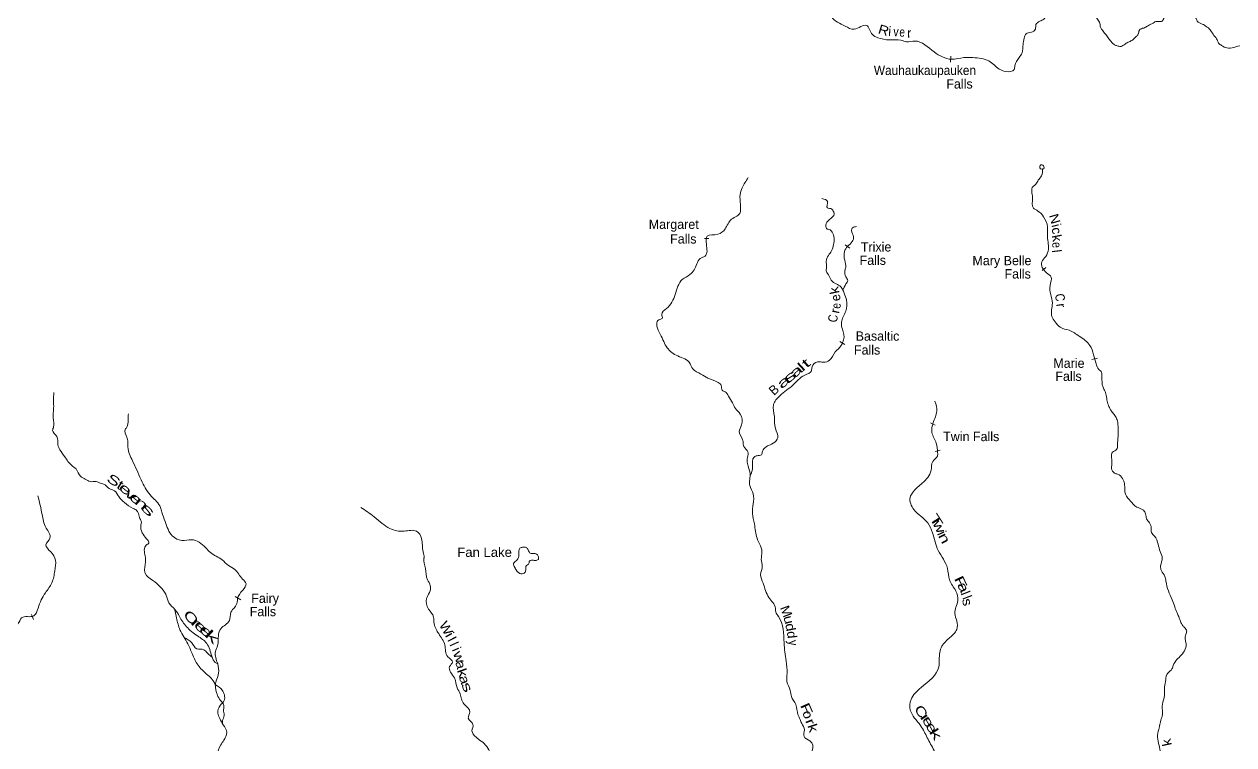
# Model space of a CAD drawing. Header units: feet. Extents: x -252658 to 9, y -366365 to -181930.
# Drawn here: x -180199 to -154279, y -260969 to -245541 of the extents above; entities that cross this region are included whole.
import ezdxf
from ezdxf.enums import TextEntityAlignment as Align

# ---------------------------------------------------------------- set-up
doc = ezdxf.new("R2010")
doc.units = ezdxf.units.FT
doc.header["$LTSCALE"] = 80
doc.layers.add('39', color=7, linetype='Continuous', lineweight=13)
doc.layers.add('41', color=7, linetype='Continuous')

msp = doc.modelspace()

# ---------------------------------------------------------------- linework, layer by layer
at = {"layer": '39'}
for p, q in [((-160340.56, -246223.6), (-160351.96, -246350.38)), ((-165621.19, -250125.6), (-165526.31, -250130.6)), ((-162603.43, -250263.82), (-162507.25, -250339.33)), ((-158308.63, -250752.55), (-158388.04, -250814.16)), ((-162722.89, -252334.2), (-162616.48, -252397.74)), ((-157322.53, -252721.35), (-157203.04, -252690.35)), ((-160778.41, -254075.31), (-160677.9, -254122.67)), ((-160681.35, -254690.43), (-160569.94, -254659.35)), ((-175676.34, -257794.76), (-175557.86, -257862.45)), ((-180043.26, -258177.29), (-179997.93, -258286.53))]:
    msp.add_line(p, q, dxfattribs=at)
for points in [[(-164846.5, -243128.64), (-164626.03, -243335.64), (-164475.92, -243505.89), (-164334.17, -243718.37), (-164268.93, -243908.15), (-163992.18, -244143.76), (-163652.99, -244395.92), (-163506.68, -244533.92), (-163445.55, -244623.33), (-163367.15, -244774.58), (-163251.72, -244998.96), (-163109.05, -245080.54), (-162970.7, -245202.37), (-162893.31, -245386.19), (-162608.2, -245581.58), (-162410.95, -245647.44), (-162150.11, -245566.74), (-162022.37, -245763.01), (-161903.81, -245830.32), (-161660.03, -245878.39), (-161411.9, -245882.19), (-161291.09, -245917.29), (-161115.46, -245902.44), (-160699.47, -246135.02), (-160520.67, -246243.04), (-160325.31, -246290.77), (-160066.82, -246256.37), (-159871.11, -246255.76), (-159526.63, -246328.73), (-159414.25, -246414.12), (-159169.1, -246554.84), (-158987.22, -246511.84), (-158970.51, -246431.4), (-158878.49, -246256.85), (-158817.22, -246152.57), (-158793.78, -245975.51), (-158772.66, -245840.73), (-158729.62, -245746.38), (-158616.4, -245712.96), (-158533.25, -245651.12), (-158529.13, -245639.07), (-158518.41, -245550.53), (-158437.2, -245478.61), (-158350.13, -245432.92), (-158284.84, -245330.67), (-158102.31, -245195.04), (-157919.91, -245079.54), (-157757.98, -245004.17), (-157633.48, -245087.64), (-157537.22, -245170.9), (-157431.01, -245272.36), (-157256.26, -245382.37), (-157142.4, -245544.3), (-157130.82, -245618.9), (-157088.87, -245675.79), (-157087.16, -245678.65)], [(-157087.16, -245678.65), (-157077.33, -245693.36), (-157016.49, -245771.69), (-156959.73, -245851.19), (-156890.93, -245930.91), (-156835.6, -245980.21), (-156775.76, -246003.46), (-156703.66, -246016.89), (-156679.44, -246011.32), (-156583.78, -245948.78), (-156502.64, -245910.09), (-156427.3, -245859.23), (-156370.01, -245806.02), (-156328.86, -245756.53), (-156301, -245666.57), (-156282.57, -245648.82), (-156185.44, -245614.46), (-156110.22, -245569.63), (-156008.69, -245515.24), (-155968, -245489.87), (-155895.48, -245481.18), (-155815.05, -245478.68), (-155790.12, -245436.93), (-155752.61, -245367.25), (-155742.14, -245345.33), (-155665.18, -245314.61), (-155550.28, -245296.67), (-155421.5, -245289.05), (-155278.75, -245285.72), (-155204.61, -245297.17), (-155144.76, -245320.42), (-155111.61, -245373.33), (-155082.4, -245422.14), (-155063.28, -245472.78), (-154954.02, -245539.19), (-154868.56, -245589.06), (-154785.49, -245659), (-154723.06, -245756.7), (-154646.56, -245854.67), (-154604.07, -245943.95), (-154540.78, -245997.43), (-154425.22, -246049.88), (-154280.34, -246040.55), (-154108.92, -246009.61), (-154029.02, -246035.25), (-153938.3, -246020.87), (-153775.92, -246042.04), (-153660.44, -246098.51), (-153455.71, -246112.43), (-153323.7, -246145.09), (-153189.94, -246191.86), (-153029.76, -246223.04), (-152858.14, -246286.6), (-152709.16, -246377.89), (-152485.24, -246542.99), (-152362.26, -246627.76), (-152254.28, -246655.94), (-152088.3, -246699.3), (-151891.14, -246793.51), (-151763.76, -246858.25), (-151630.4, -246925.12), (-151493.55, -247020.2), (-151278.59, -247128.83), (-151155.15, -247189.48), (-151082.67, -247287.37), (-150986.62, -247413.85), (-150889.88, -247504.16), (-150821.42, -247601.97), (-150741.52, -247732.18), (-150651.27, -247846.49), (-150602.4, -247917.79), (-150570.68, -248045.08), (-150513.16, -248188.93), (-150407.41, -248333.7), (-150328.98, -248435.73), (-150222.58, -248546.32), (-150115.33, -248612.7), (-149968.25, -248697.92), (-149901.26, -248767.56), (-149812.82, -248871.78), (-149754.83, -248991.52), (-149643.83, -249176.6), (-149542.38, -249335.36), (-149426.71, -249486.35), (-149335.64, -249663.02), (-149298.09, -249800.46), (-149262.51, -249935.86), (-149167.74, -250024.12), (-149026.37, -250093.15), (-148895.59, -250190.13), (-148650.57, -250407.91)], [(-158374.77, -248638.93), (-158421.18, -248638.6), (-158434.91, -248584.12), (-158414.5, -248550.03), (-158368.17, -248560.43), (-158346.22, -248594.83), (-158352.55, -248635.06), (-158374.77, -248638.93)], [(-164684.96, -248825.22), (-164815.65, -249047.83), (-164858.99, -249184.46), (-164850.42, -249400.02), (-164850.89, -249466.47), (-164853.66, -249573.19), (-165040.29, -249716.86), (-165178.94, -249923.3), (-165337.12, -250038.97), (-165564.86, -250079.45), (-165580.72, -250250.7), (-165608.74, -250504.25), (-165712.01, -250557.89), (-165783.45, -250674.18), (-165934.36, -250902.69), (-166096.51, -251008.26), (-166248.05, -251325.37), (-166437.82, -251628.12), (-166535.56, -251756.31), (-166528.08, -251838.93), (-166598.9, -251868.63), (-166643.92, -251958.94), (-166590.7, -252136.55), (-166511.14, -252298.23), (-166441.51, -252437.69), (-166231, -252626.5), (-165951.64, -252779.55), (-165871.94, -252921.1), (-165697.19, -253031.11), (-165546.51, -253120.81), (-165327.23, -253210.99), (-165261.11, -253275.91), (-165239.63, -253376.77), (-165179.35, -253411.44), (-165109.38, -253502.56), (-165023.64, -253646.17), (-164957.9, -253765.46), (-164853.86, -253889.06), (-164825.22, -254118.86), (-164874.7, -254269.55), (-164793.44, -254475.55), (-164780.07, -254582.39), (-164690.11, -254699.84), (-164701.01, -254814.56), (-164699.94, -254949.5), (-164644.89, -255153.3), (-164648.78, -255419.12), (-164577.39, -255594.84), (-164578.93, -255812.34), (-164594.47, -256013.62), (-164551.69, -256241.5), (-164493.33, -256548.04), (-164441.69, -256663.2), (-164390.47, -256838.78), (-164403.73, -257001.82), (-164382.54, -257144.96), (-164418.12, -257325.96), (-164366.96, -257509.59), (-164239.99, -257814.61), (-164100.39, -258045.2), (-164094.86, -258119.76), (-164035.06, -258222.9), (-163915.97, -258785.64), (-163874.31, -259172.62), (-163850, -259444.67), (-163855.22, -259611.79), (-163783.95, -259805.64), (-163758.64, -259934.72), (-163667.06, -260108.57), (-163618.11, -260320.39), (-163570.46, -260429.48), (-163538.75, -260510.27), (-163481.23, -260649.64), (-163488.29, -260792.58), (-163365.85, -260882.08), (-163448.16, -261395.04)], [(-158374.77, -248638.93), (-158402.05, -248787.77), (-158469.3, -248881.94), (-158518.31, -248966.17), (-158581.21, -249016.07), (-158592.97, -249253.63), (-158574.39, -249479.32), (-158475.96, -249540.45), (-158355.78, -249664.16), (-158270.55, -249880.27), (-158273.78, -250051.43), (-158251.72, -250355.69), (-158309.31, -250512.36), (-158394.88, -250630.57), (-158295.63, -250860.87), (-158189.36, -250954.28), (-158216.87, -251135.34), (-158167.07, -251512.3), (-158177.15, -251796.19), (-158109.36, -251911.47), (-157999.23, -252029.07), (-157806.01, -252094.91), (-157589.01, -252221.33), (-157360.4, -252418.32), (-157283.12, -252618.26), (-157227.99, -252809.98), (-157172.38, -252935.24), (-157136.99, -252964.52)], [(-164641.83, -255212.48), (-164589.47, -255018.77), (-164557.71, -254807.53), (-164494.97, -254779.79), (-164402.01, -254758.3), (-164377.28, -254683.96), (-164310.06, -254593.82), (-164146.07, -254512.42), (-164052.42, -254394.27), (-164099.45, -254196.57), (-164123.86, -253938.61), (-164140.27, -253690.78), (-164005.72, -253494.38), (-163725.69, -253266.8), (-163472.01, -253055.15), (-163330.12, -252961.51), (-163317.4, -252875), (-163197.63, -252771.14), (-163074.61, -252778.06), (-162939.14, -252736.74), (-162822.89, -252558.34), (-162690.78, -252422.34), (-162659.98, -252346.03), (-162639.45, -252295.83), (-162666.11, -252070.07), (-162685.26, -251924.93), (-162594.8, -251685.92), (-162576.99, -251450.42), (-162628.41, -251303.03), (-162664.08, -251212.15), (-162722.09, -251141.25), (-162824.61, -251088.15), (-162922.81, -250994.8), (-162984.52, -250875.54), (-163006.49, -250845.17), (-163005.76, -250740.45), (-163014.96, -250615.52), (-162965.66, -250491.01), (-162898.4, -250394.82), (-162855.08, -250260.2), (-162885.46, -249990.11), (-162949.63, -249935.28), (-162989.93, -249926.93), (-163023.65, -249846.13), (-162942.07, -249721.85), (-162842.41, -249607.77), (-162874.09, -249522.96), (-162892.08, -249498.67), (-162988.76, -249475.82), (-162985.77, -249338.89), (-163104.36, -249275.61)], [(-162654.79, -251236.99), (-162589.81, -251101.85), (-162552.69, -251027.71), (-162594.28, -250946.71), (-162613.19, -250821.64), (-162594.25, -250747.31), (-162614.9, -250594.02), (-162623.12, -250410.65), (-162553.27, -250296.56), (-162453.23, -250192.86), (-162425.97, -250094.44), (-162473.05, -249959.01), (-162446.18, -249898.86), (-162365.14, -249875.53)], [(-157136.99, -252964.52), (-157123.55, -252975.77), (-157104.5, -253065.41), (-157102.92, -253192.12), (-157092.41, -253272.76), (-157061.77, -253351.76), (-157019.51, -253453.1), (-156997.95, -253586.22), (-156965.92, -253697.43), (-156919.56, -253794.82), (-156872.58, -253860.06), (-156811.85, -253941.64), (-156773.45, -254034.86), (-156756.41, -254194.04), (-156757.65, -254362.93), (-156771.33, -254551.69), (-156789.25, -254647.88), (-156874.68, -254700.56), (-156897.09, -254820.78), (-156891.95, -254971.7), (-156897.55, -255054.03), (-156835.12, -255151.74), (-156771.26, -255175.06), (-156660.53, -255269.65), (-156620.39, -255376.99), (-156616.76, -255501.73), (-156550.03, -255690), (-156496.8, -255743.29), (-156422.15, -255833.17), (-156330.78, -255889.19), (-156217.35, -255947.64), (-156168.63, -256026.98), (-156148.46, -256127.91), (-156083.83, -256215.59), (-156048.02, -256338.93), (-156041.64, -256425.52), (-155978.74, -256499.1), (-155901.75, -256675.5), (-155854.5, -256831.23), (-155810.92, -256968.79), (-155846.31, -257137.03), (-155830.28, -257243.91), (-155756.21, -257363.95), (-155731.99, -257462.94), (-155681.77, -257673.02), (-155603.03, -257863.53), (-155545.62, -258013.41), (-155495.94, -258147.07), (-155459.19, -258222.16), (-155411.44, -258351.76), (-155370.53, -258418.89), (-155323.28, -258470.06), (-155289.94, -258512.91), (-155301.37, -258585.09), (-155323.36, -258683.21), (-155306.98, -258771.99), (-155317.87, -258920.59), (-155406.78, -259049.62), (-155497.03, -259144.43), (-155575.85, -259271.64), (-155603.39, -259345.52), (-155695.54, -259434.27), (-155738.5, -259578.24), (-155763.46, -259726.57), (-155762.23, -259871.37), (-155774.05, -259963.65), (-155811.68, -260143.92), (-155809.1, -260322.93), (-155843.6, -260444.94), (-155868.06, -260567.14), (-155885.41, -260633.17), (-155912.8, -260803.58), (-155878.07, -260983.2), (-155858.95, -261138.4), (-155887.38, -261258.51), (-155955, -261430.17), (-155991.43, -261652.68), (-156003.84, -261879.68), (-156035.83, -262080.16), (-156088.64, -262213.89), (-156145.52, -262349.55), (-156238.17, -262464.43), (-156343.37, -262605.21), (-156473.92, -262705.3), (-156633.29, -262841.04), (-156728.22, -262969.95), (-156825.08, -263094.8), (-156926.89, -263267.83), (-156942.23, -263438.46), (-156926.19, -263545.34), (-156927.2, -263702.16)], [(-179560.53, -253426.98), (-179573.83, -253596.06), (-179566.56, -253708.89), (-179580.26, -253934.35), (-179570.85, -254031.09), (-179567.73, -254160), (-179590.46, -254236.37), (-179502.6, -254365.89), (-179475.63, -254547.34), (-179433.99, -254650.35), (-179328.13, -254802.16), (-179180.17, -254990.51), (-179087.88, -255063.68), (-178992.13, -255219.44), (-178889.68, -255282.61), (-178785.13, -255333.71), (-178660.05, -255334.61), (-178563.44, -255367.52), (-178464.84, -255404.48), (-178374.6, -255481.66), (-178265.98, -255528.76), (-178170.04, -255656.33), (-178051.91, -255784.05), (-177861.1, -255906.26), (-177782.78, -255957.17), (-177752.96, -256019.82), (-177719.41, -256126.8), (-177685.64, -256201.56), (-177698.19, -256263.9), (-177669.09, -256429.25), (-177575.17, -256556.8), (-177529.42, -256649.77), (-177584.2, -256693.68), (-177614.79, -256739.79), (-177598.43, -256993.66), (-177620.22, -257223.09), (-177606.62, -257297.71), (-177444.29, -257451.93), (-177165.93, -257745.95), (-177154.01, -257772.22), (-177100.63, -257927.67), (-176968.48, -258069.6), (-176872.7, -258221.33), (-176720.91, -258439.93), (-176486.25, -258636.97), (-176287.66, -258799.51), (-176178.64, -259074.19), (-176104.91, -259205.62), (-176052.67, -259236.21)], [(-160683.64, -253610.88), (-160642.8, -253826.66), (-160723.24, -254075.81), (-160746.88, -254281.07), (-160655.72, -254513.32), (-160624.86, -254714.94), (-160631.44, -254789.41), (-160729.08, -254903.5), (-160764.72, -255092.56), (-160956.32, -255369.1), (-161143.17, -255544.99), (-161214.71, -255675.38), (-161133.8, -255931.73), (-160837.22, -256217.83), (-160737.83, -256427.99), (-160611.4, -256809.53), (-160414.36, -257191.58), (-160371.72, -257439.6), (-160236.2, -257676.21), (-160193.25, -257879.92), (-160257.74, -258155.37), (-160212.46, -258314.8), (-160215.77, -258498.04), (-160362.28, -258674.22), (-160535.08, -258860.27), (-160580.39, -258990.85), (-160600.74, -259300.85), (-160979.14, -259745.23), (-161194.79, -259999.45), (-161210.52, -260226.91), (-160990.92, -260556.76), (-160847.5, -260817.59), (-160702.16, -261092.53), (-160510.33, -261355.72), (-160341.26, -261413.32), (-160189.14, -261585.6), (-160056.48, -261655.03), (-159982.57, -261760.28), (-159875.87, -261793.27), (-159836.23, -261894.25), (-159810.22, -261924.65), (-159709.99, -262016), (-159600.01, -262155.75), (-159639.44, -262310.54), (-159638.2, -262421.31), (-159549.49, -262430.01), (-159416.57, -262463.19), (-159193.58, -262599.72), (-159006.63, -262695.72), (-158865.15, -262660.48), (-158799.81, -262550.19), (-158680.8, -262553.05), (-158401.04, -262649.72), (-158183.58, -262711.7), (-157933.43, -262715.51), (-157767.01, -262861.71), (-157713.79, -263039.32), (-157752.96, -263157.86), (-157626.9, -263305.78), (-157475.57, -263590.83), (-157341.57, -263756.94), (-157212.55, -263946.13)], [(-176053, -259236.02), (-176098.61, -258972.74), (-176054.9, -258846.3), (-176038.55, -258630.95), (-175986.55, -258484.45), (-175802.98, -258311.12), (-175768.83, -258132.21), (-175686.91, -258022.27), (-175635.32, -257916.06), (-175626.52, -257845.65), (-175515.5, -257655.45), (-175445.42, -257519.21), (-175519.18, -257423.78), (-175684.7, -257216.63), (-175823.17, -257128.59), (-175957.29, -257010.39), (-176208.15, -256852.71), (-176314.1, -256744.86), (-176613.36, -256578.63), (-176821.55, -256592.59), (-177024.58, -256497.84), (-177176.95, -256190.12), (-177249.61, -255987.95), (-177276.86, -255886.96), (-177470.37, -255651.32), (-177671.23, -255345.11), (-177860.8, -254922.19), (-177971.03, -254641.08), (-177992.81, -254401.17), (-178027.18, -254207.46), (-178014.92, -254193.49), (-177968.52, -254002.62), (-177967.3, -253883.8)], [(-179905, -255637.83), (-179815, -256035.22), (-179728.29, -256327.86), (-179647.08, -256541.92), (-179732.82, -256684.3), (-179631.03, -256840.1), (-179529.39, -257018.06), (-179543.09, -257243.52), (-179605.42, -257498.84), (-179744.14, -257715.35), (-179901.8, -258042.49), (-179993.78, -258211), (-180254.31, -258249.41), (-180333.9, -258377.73), (-180540.32, -258466.88), (-180613.86, -258595.24), (-180807.56, -258597.88), (-180938.47, -258564.71), (-181295.6, -258568.19), (-181657.45, -258668.3), (-181936.75, -258793.18), (-182018.34, -258919.47), (-182005.26, -259066.58), (-182090.99, -259206.94), (-182242.75, -259270.3), (-182388.37, -259315.2)], [(-172986.56, -255884.88), (-172699.47, -256086.32), (-172526.98, -256230.55), (-172360.28, -256338.48), (-172054.02, -256395.06), (-171789.73, -256396.96), (-171683.92, -256554.8), (-171651.62, -256839), (-171630.3, -256962), (-171632.39, -256972.06), (-171601.69, -257195.83), (-171556.98, -257435.81), (-171497.32, -257559.08), (-171516.54, -257709.99), (-171577.98, -257838.44), (-171533.15, -258062.31), (-171425.42, -258234.27), (-171416.31, -258373.3), (-171372.8, -258496.46), (-171316.96, -258589.5), (-171185.5, -258830.11), (-171118.73, -259088.37), (-171022.67, -259199.83), (-171081.85, -259294.06), (-170978.66, -259538.48), (-170919.64, -259752.39), (-170855.97, -259877.71), (-170828.5, -259988.67), (-170776.79, -260093.77), (-170646.88, -260267.9), (-170684.12, -260398.54), (-170582.18, -260534.2), (-170603.29, -260666.97), (-170515.49, -260804.55), (-170473.39, -260843.12), (-170340.94, -260942.75), (-170151.2, -261216), (-169934.2, -261342.42), (-169646.98, -261525.74), (-169264.48, -261929.26), (-168941.4, -262177.28), (-168821.59, -262353.35), (-168662.93, -262455.19), (-168494.02, -262534.94), (-168202.45, -262673.99), (-167804.99, -262672.81), (-167427.43, -262633.23), (-167095.25, -262734.3), (-166628.14, -262870.57), (-166104.52, -262719.26), (-165688.96, -262726.27), (-165146.12, -262710.03), (-164513.91, -262607.83), (-164329.64, -262512.49), (-164300.98, -262454.29), (-164103.27, -262455.71), (-163881.31, -262451.26), (-163782.64, -262478.15), (-163686.3, -262549.33), (-163621.84, -262563.89)], [(-169198.71, -256898.91), (-169248.97, -256874.38), (-169355.87, -256869.58), (-169399.71, -256792.74), (-169441.75, -256746.12), (-169518.37, -256739.53), (-169577.04, -256761.26), (-169598.19, -256900.07), (-169635.29, -257010.57), (-169712.48, -257084.53), (-169686.86, -257171.31), (-169674.91, -257193.55), (-169578.81, -257298.97), (-169483.95, -257293.61), (-169446.87, -257185.12), (-169438.39, -257126.78), (-169389.77, -257098.93), (-169375.25, -257042.64), (-169330.65, -257012.76), (-169248.01, -257023.42), (-169181.28, -257001.74)], [(-169198.71, -256898.91), (-169178.35, -256961.69), (-169181.28, -257001.74)], [(-176975.8, -258058.01), (-176933.48, -258257.15), (-176860.6, -258507.4), (-176691.22, -258806.68), (-176588.01, -259047.08), (-176513, -259203.86)], [(-176769.32, -258671.46), (-176608.35, -258785.12), (-176502.34, -258914.77), (-176347.12, -258934.01), (-176270.97, -259007.06), (-176192.77, -259076.1), (-176173.86, -259095.38)], [(-176513, -259203.86), (-176508.46, -259210.78), (-176342.4, -259409.34), (-176148.03, -259598.03), (-176104.22, -259678.9)], [(-176052.67, -259236.21), (-176031.85, -259429.69), (-176089.73, -259626.64), (-176101.25, -259686.29)], [(-176104.22, -259678.9), (-176059.42, -259906.8), (-175991.61, -260018.05), (-175919.75, -260127.32), (-175926.43, -260215.89), (-175915.19, -260338.82), (-175948.28, -260453.37), (-175951.14, -260507.95)], [(-176103.04, -259684.9), (-175953.76, -259800.82), (-175910.06, -259897.8), (-175914.98, -260022.63), (-175998.45, -260128.77), (-176050.03, -260291.53), (-176008.48, -260406.62), (-175934.77, -260540.07), (-175857.26, -260705.77), (-175920.96, -260870.46), (-175988.24, -260968.66)], [(-175988.24, -260968.66), (-176110.38, -261408.83), (-176132.04, -261620.14), (-176217.36, -261702.1), (-176239.65, -261716.04), (-176319.64, -261900.74), (-176345.19, -262089.87), (-176449.24, -262254.27), (-176446.43, -262427.49), (-176477.71, -262572.26), (-176610.24, -262768.68), (-176571, -262926.05), (-176601.45, -263237.99), (-176624.69, -263386.85), (-176608.04, -263600.45), (-176649.19, -263712.94), (-176572.07, -263935.02), (-176442.97, -264223.94), (-176355.61, -264423.95), (-176407.39, -264568.73)]]:
    msp.add_spline(points, degree=3, dxfattribs=at)

# ---------------------------------------------------------------- texts
at = {"layer": '41'}
for s, rotation, width, p in [('R', 343.341, 1.15, (-161809.38, -245763.33)), ('v', 356.174, 0.85, (-161523.21, -245797.62)), ('e', 356.726, 0.8, (-161390.26, -245808.05)), ('N', 286.155, 1.1, (-158211.62, -249735.66)), ('c', 281.101, 1.1, (-158171.47, -249979.71)), ('k', 280.968, 1.1, (-158168.04, -250139.02)), ('e', 275.921, 0.85, (-158168.46, -250276.97)), ('k', 101.748, 1.15, (-162742.34, -251221.15)), ('C', 277.341, 0.85, (-158100.36, -251404.01)), ('r', 78.876, 1.1, (-162726.89, -251699.61)), ('e', 86.719, 0.8, (-162701.96, -251575.99)), ('C', 82.967, 0.85, (-162770.11, -251851.68)), ('t', 41.312, 1.85, (-163382.24, -252871.17)), ('a', 39.862, 1.9, (-163597.49, -253049.43)), ('l', 42.499, 1.7, (-163479.31, -252950.22)), ('a', 39.091, 1.9, (-163864.57, -253272.7)), ('s', 39.815, 2.1, (-163730.2, -253159.71)), ('S', 328.364, 1.55, (-178334.04, -255389.42)), ('t', 328.074, 1.45, (-178192.08, -255487.71)), ('e', 321.928, 1.75, (-178090.13, -255570.63)), ('v', 319.149, 2, (-177974.14, -255685.58)), ('e', 321.556, 1.75, (-177870.93, -255772.78)), ('n', 320.471, 1.9, (-177746.26, -255877.25)), ('s', 317.313, 2.25, (-177613.33, -256005.74)), ('T', 302.423, 1.75, (-160740.22, -256220.22)), ('w', 297.122, 1.4, (-160680.01, -256345.16)), ('i', 294.25, 1.1, (-160628.09, -256475.47)), ('n', 297.418, 1.5, (-160568.69, -256591.01)), ('F', 295.858, 1.7, (-160219.53, -257529.95)), ('a', 295.333, 1.45, (-160165.51, -257638.54)), ('s', 281.292, 1.2, (-160086.8, -257933.25)), ('C', 311.497, 1.65, (-176703.74, -258307.32)), ('M', 290.714, 1.1, (-163963.27, -258146.31)), ('r', 319.035, 2.1, (-176581.65, -258427.26)), ('e', 316.928, 1.95, (-176477.4, -258520.84)), ('W', 300.027, 1.15, (-171245.57, -258522.92)), ('u', 284.131, 1.2, (-163910.48, -258315.67)), ('d', 281.268, 1.15, (-163876.61, -258470.38)), ('e', 320.114, 1.85, (-176365.16, -258611.89)), ('k', 316.793, 2.2, (-176245.14, -258726.3)), ('i', 299.253, 1.25, (-171168.41, -258659.64)), ('l', 296.745, 1.1, (-171123.56, -258751.96)), ('d', 276.346, 1.05, (-163846.92, -258623.85)), ('i', 293.708, 1.1, (-171025.45, -258960.99)), ('y', 275.943, 0.9, (-163815.67, -258794.86)), ('w', 290.989, 1.3, (-170971.34, -259124.49)), ('a', 284.747, 1.15, (-170940.8, -259280.63)), ('k', 289.099, 1.35, (-170899.47, -259458.76)), ('a', 288.849, 1.25, (-170857.78, -259604.76)), ('s', 293.676, 1.55, (-170796.89, -259772.55)), ('F', 293.403, 1.6, (-163525.32, -260239.07)), ('o', 288.233, 1.15, (-163500.67, -260351.72)), ('C', 302.199, 1.4, (-161064.89, -260308.61)), ('r', 291.405, 1.4, (-163443.46, -260511.59)), ('r', 305.477, 1.85, (-160965.58, -260442.43)), ('e', 298.926, 1.45, (-160914.31, -260522.97)), ('k', 288.157, 1.3, (-163391.84, -260639.76)), ('e', 298.683, 1.45, (-160839.46, -260649.5)), ('k', 302.942, 1.8, (-160750.37, -260793.15)), ('k', 102.099, 1.15, (-155619.98, -260899.06))]:
    msp.add_text(s, height=200, rotation=rotation, dxfattribs=dict(at, width=width)).set_placement(p, align=Align.CENTER)
for s, rotation, p in [('i', 355.683, (-161658.66, -245790.83)), ('r', 1.628, (-161231.65, -245827.1)), ('i', 284.488, (-158177.93, -249873.3)), ('l', 276.831, (-158172.75, -250410.25)), ('e', 100.711, (-162712.63, -251380.56)), ('r', 278.13, (-158077.41, -251576.41)), ('B', 41.202, (-164068.51, -253443.03)), ('l', 291.14, (-160119.73, -257755.13)), ('l', 290.925, (-160084.61, -257846.61)), ('l', 294.042, (-171077.63, -258850.32))]:
    msp.add_text(s, height=200, rotation=rotation, dxfattribs=at).set_placement(p, align=Align.CENTER)
for s, width, p in [('Wauhaukaupauken', 0.95, (-161992.23, -246628.02)), ('Fan Lake', 1.05, (-170918.88, -256945.38))]:
    msp.add_text(s, height=200, dxfattribs=dict(at, width=width)).set_placement(p)
for s, p in [('Falls', (-160439.13, -246918.94)), ('Margaret', (-166814.78, -249924.7)), ('Falls', (-166357.7, -250236.58)), ('Trixie', (-162270.9, -250408.38)), ('Falls', (-162296.57, -250693.44)), ('Mary Belle', (-159879.13, -250700.81)), ('Falls', (-159192.3, -250985.54)), ('Basaltic', (-162382.09, -252317.43)), ('Falls', (-162418.74, -252614.72)), ('Marie', (-158146.58, -252898.16)), ('Falls', (-158103.27, -253176.7)), ('Twin Falls', (-160507.17, -254467.26)), ('Fairy', (-175333.39, -257930.63)), ('Falls', (-175366.24, -258215.47))]:
    msp.add_text(s, height=200, dxfattribs=at).set_placement(p)

doc.saveas('drawing.dxf')
